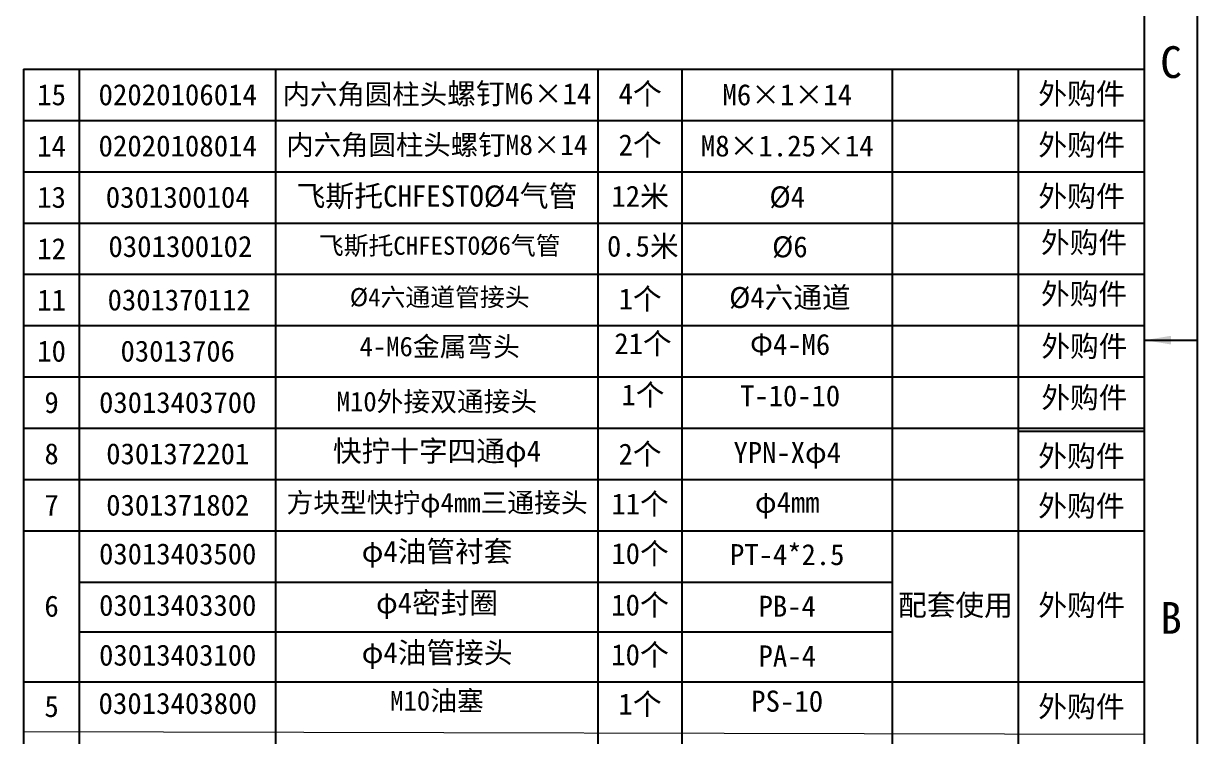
# Model space of a CAD drawing. Header units: millimetres. Extents: x 547 to 2149, y 622 to 1790.
# Drawn here: x 1385.8 to 1496.7, y 1408.8 to 1476.2 of the extents above; entities that cross this region are included whole.
import ezdxf

# ---------------------------------------------------------------- set-up
doc = ezdxf.new("R2010")
doc.units = ezdxf.units.MM
for name, color, linetype in [('中文标注', 3, 'Continuous'), ('仅图框使用', 7, 'Continuous'), ('元器件与线路', 7, 'Continuous'), ('英文数字标注', 3, 'Continuous')]:
    doc.layers.add(name, color=color, linetype=linetype)
doc.styles.get("Standard").update_dxf_attribs({"font": 'txt', "bigfont": 'gbcbig.shx'})
doc.dimstyles.new('ISO-25', dxfattribs={"dimtxt": 2.5, "dimasz": 2.5, "dimexe": 1.25, "dimexo": 0.625, "dimtad": 1, "dimtxsty": 'Standard', "dimcen": 2.5, "dimadec": 0, "dimazin": 0, "dimtfac": 1, "dimtmove": 0, "dimatfit": 3, "dimfxl": 0, "dimarcsym": 0})

msp = doc.modelspace()

# ---------------------------------------------------------------- linework, layer by layer
at = {"layer": '中文标注', "color": 7}
for p, q in [((1409.63, 1374.28), (1409.63, 1471.89)), ((1440.08, 1374.28), (1440.08, 1471.89)), ((1467.88, 1374.28), (1467.88, 1471.89)), ((1479.8, 1374.28), (1479.8, 1471.89)), ((1479.8, 1437.67), (1491.71, 1437.67))]:
    msp.add_line(p, q, dxfattribs=at)
at = {"layer": '仅图框使用'}
for p, q in [((1496.71, 1341.28), (1496.71, 1551.28)), ((1491.71, 1346.28), (1491.71, 1546.28))]:
    msp.add_line(p, q, dxfattribs=at)
at = {"layer": '元器件与线路', "color": 7}
for p, q in [((1385.79, 1471.89), (1385.79, 1374.28)), ((1385.79, 1471.89), (1491.71, 1471.89)), ((1391.09, 1374.28), (1391.09, 1471.89)), ((1448.02, 1374.28), (1448.02, 1471.89)), ((1385.79, 1467.04), (1491.71, 1467.04)), ((1385.79, 1462.19), (1491.71, 1462.19)), ((1385.79, 1457.34), (1491.71, 1457.34)), ((1385.79, 1452.5), (1491.71, 1452.5)), ((1385.79, 1447.65), (1491.71, 1447.65)), ((1385.79, 1442.8), (1491.71, 1442.8)), ((1385.79, 1437.95), (1491.71, 1437.95)), ((1385.79, 1433.11), (1491.71, 1433.11)), ((1385.79, 1428.26), (1491.71, 1428.26)), ((1391.09, 1423.41), (1467.88, 1423.41)), ((1391.09, 1418.71), (1467.88, 1418.71)), ((1385.79, 1414), (1491.71, 1414))]:
    msp.add_line(p, q, dxfattribs=at)
at = {"layer": '元器件与线路'}
msp.add_line((1391.09, 1462.19), (1409.63, 1462.19), dxfattribs=at)
at = {"layer": '元器件与线路', "color": 7, "linetype": 'Continuous', "lineweight": 13, "ltscale": 4}
msp.add_line((1385.78, 1409.3), (1491.69, 1409.05), dxfattribs=at)

# ---------------------------------------------------------------- texts
at = {"layer": '中文标注', "color": 3, "attachment_point": 5}
for s, insert, char_height, width in [('{\\fSimSun|b0|i0|c134|p2;外购件}', (1485.76, 1469.46), 2, 11.916), ('{\\fSimSun|b0|i0|c134|p2;外购件}', (1485.76, 1464.62), 2, 11.916), ('{\\fSimSun|b0|i0|c134|p2;外购件}', (1485.76, 1459.77), 2, 11.916), ('{\\fSimSun|b0|i0|c134|p2;外购件}', (1485.99, 1455.4), 1.986, 11.905), ('{\\fSimSun|b0|i0|c134|p2;飞斯托CHFESTOØ6气管}', (1425.11, 1455.1), 1.7212, 30.4092), ('{\\fSimSun|b0|i0|c134|p2;Ø4六通道管接头}', (1425.11, 1450.25), 1.7212, 30.4092), ('{\\fSimSun|b0|i0|c134|p2;外购件}', (1485.99, 1450.55), 1.986, 11.905), ('{\\fSimSun|b0|i0|c134|p2;4-M6金属弯头}', (1425.11, 1445.58), 1.8536, 30.4087), ('{\\fSimSun|b0|i0|c134|p2;外购件}', (1486.03, 1445.6), 1.986, 11.9044), ('{\\fSimSun|b0|i0|c134|p2;外购件}', (1486.03, 1440.75), 1.986, 11.9044), ('{\\fSimSun|b0|i0|c134|p2;M10外接双通接头}', (1424.85, 1440.38), 1.8536, 30.452), ('{\\fSimSun|b0|i0|c134|p2;快拧十字四通φ4}', (1424.85, 1435.53), 1.986, 30.452), ('{\\fSimSun|b0|i0|c134|p2;外购件}', (1485.75, 1435.22), 2, 11.916), ('{\\fSimSun|b0|i0|c134|p2;方块型快拧φ4mm三通接头}', (1424.86, 1430.68), 1.8536, 30.4415), ('{\\fSimSun|b0|i0|c134|p2;外购件}', (1485.75, 1430.51), 2, 11.916), ('{\\fSimSun|b0|i0|c134|p2;φ4油管衬套}', (1424.86, 1426.05), 1.986, 30.4414), ('{\\fSimSun|b0|i0|c134|p2;φ4密封圈}', (1424.86, 1421.19), 1.986, 30.4414), ('{\\fSimSun|b0|i0|c134|p2;配套使用}', (1473.84, 1421.13), 1.986, 11.916), ('{\\fSimSun|b0|i0|c134|p2;外购件}', (1485.76, 1421.12), 2, 11.916), ('{\\fSimSun|b0|i0|c134|p2;φ4油管接头}', (1424.86, 1416.48), 1.986, 30.4414), ('{\\fSimSun|b0|i0|c134|p2;M10油塞}', (1424.85, 1412.11), 1.8536, 30.452), ('{\\fSimSun|b0|i0|c134|p2;外购件}', (1485.75, 1411.54), 2, 11.916)]:
    msp.add_mtext(s, dxfattribs=dict(at, insert=insert, char_height=char_height, width=width))
at = {"layer": '仅图框使用', "insert": (1494.21, 1472.53), "char_height": 3, "width": 5, "attachment_point": 5}
msp.add_mtext('{\\fSimSun|b0|i0|c134|p2;C}', dxfattribs=at)
at = {"layer": '仅图框使用', "color": 0, "insert": (1494.21, 1420.03), "char_height": 3, "width": 5, "attachment_point": 5}
msp.add_mtext('{\\fSimSun|b0|i0|c134|p2;B}', dxfattribs=at)
at = {"layer": '英文数字标注', "color": 3, "attachment_point": 5}
for s, insert, char_height, width in [('{\\fSimSun|b0|i0|c134|p2;15}', (1388.44, 1469.46), 2, 5.296), ('{\\fSimSun|b0|i0|c134|p2;02020106014}', (1400.36, 1469.46), 2, 18.536), ('{\\fSimSun|b0|i0|c134|p2;\\H0.95x;内六角圆柱头\\H1.053x;螺钉M6×14}', (1424.85, 1469.46), 2, 30.452), ('{\\fSimSun|b0|i0|c134|p2;4个}', (1444.05, 1469.46), 2, 19.86), ('{\\fSimSun|b0|i0|c134|p2;M6×1×14 }', (1457.95, 1469.46), 2, 19.86), ('{\\fSimSun|b0|i0|c134|p2;14}', (1388.44, 1464.62), 2, 5.296), ('{\\fSimSun|b0|i0|c134|p2;02020108014}', (1400.36, 1464.62), 2, 18.536), ('{\\fSimSun|b0|i0|c134|p2;内六角圆柱头螺钉M8×14}', (1424.85, 1464.62), 1.9, 30.452), ('{\\fSimSun|b0|i0|c134|p2;2个}', (1444.05, 1464.62), 2, 19.86), ('{\\fSimSun|b0|i0|c134|p2;M8×1.25×14 }', (1457.95, 1464.62), 2, 19.86), ('{\\fSimSun|b0|i0|c134|p2;飞斯托CHFESTOØ4气管}', (1424.85, 1459.77), 2, 30.452), ('{\\fSimSun|b0|i0|c134|p2;12米}', (1444.05, 1459.77), 2, 19.86), ('{\\fSimSun|b0|i0|c134|p2;13}', (1388.44, 1459.77), 2, 5.296), ('{\\fSimSun|b0|i0|c134|p2;0301300104}', (1400.36, 1459.77), 2, 18.536), ('{\\fSimSun|b0|i0|c134|p2;Ø4}', (1457.95, 1459.77), 2, 19.86), ('{\\fSimSun|b0|i0|c134|p2;12}', (1388.44, 1454.92), 2, 5.296), ('{\\fSimSun|b0|i0|c134|p2;0301300102}', (1400.61, 1455.12), 2, 18.536), ('{\\fSimSun|b0|i0|c134|p2;0.5米}', (1444.3, 1455.06), 1.986, 7.9117), ('{\\fSimSun|b0|i0|c134|p2;Ø6}', (1458.2, 1455.06), 1.986, 19.8277), ('{\\fSimSun|b0|i0|c134|p2;11}', (1388.44, 1450.07), 2, 5.296), ('{\\fSimSun|b0|i0|c134|p2;0301370112}', (1400.49, 1450.07), 1.986, 18.2681), ('{\\fSimSun|b0|i0|c134|p2;1个}', (1444.05, 1450.07), 1.986, 7.944), ('{\\fSimSun|b0|i0|c134|p2;Ø4六通道}', (1458.2, 1450.21), 1.986, 19.8277), ('{\\fSimSun|b0|i0|c134|p2;21个}', (1444.32, 1445.85), 1.986, 7.9227), ('{\\fSimSun|b0|i0|c134|p2;Φ4-M6}', (1458.22, 1445.85), 1.986, 19.8707), ('{\\fSimSun|b0|i0|c134|p2;10}', (1388.44, 1445.23), 2, 5.296), ('{\\fSimSun|b0|i0|c134|p2;03013706}', (1400.36, 1445.23), 1.986, 18.536), ('{\\fSimSun|b0|i0|c134|p2;1个}', (1444.32, 1441.01), 1.986, 7.9227), ('{\\fSimSun|b0|i0|c134|p2;9}', (1388.44, 1440.38), 2, 5.296), ('{\\fSimSun|b0|i0|c134|p2;03013403700}', (1400.36, 1440.38), 1.986, 18.536), ('{\\fSimSun|b0|i0|c134|p2;T-10-10}', (1458.22, 1441.01), 1.986, 19.8707), ('{\\fSimSun|b0|i0|c134|p2;2个}', (1444.04, 1435.41), 1.986, 7.9227), ('{\\fSimSun|b0|i0|c134|p2;YPN-Xφ4}', (1457.95, 1435.4), 1.986, 19.86), ('{\\fSimSun|b0|i0|c134|p2;8}', (1388.44, 1435.53), 1.986, 5.296), ('{\\fSimSun|b0|i0|c134|p2;0301372201}', (1400.36, 1435.53), 1.986, 18.536), ('{\\fSimSun|b0|i0|c134|p2;7}', (1388.44, 1430.68), 2, 5.296), ('{\\fSimSun|b0|i0|c134|p2;0301371802}', (1400.36, 1430.68), 1.986, 18.536), ('{\\fSimSun|b0|i0|c134|p2;11个}', (1444.04, 1430.7), 1.986, 7.9227), ('{\\fSimSun|b0|i0|c134|p2;φ4mm}', (1457.95, 1430.69), 1.986, 19.86), ('{\\fSimSun|b0|i0|c134|p2;03013403500}', (1400.36, 1426.07), 1.986, 18.536), ('{\\fSimSun|b0|i0|c134|p2;10个}', (1444.04, 1426.01), 1.986, 7.9227), ('{\\fSimSun|b0|i0|c134|p2;PT-4*2.5}', (1457.95, 1426), 1.986, 19.86), ('{\\fSimSun|b0|i0|c134|p2;03013403300}', (1400.36, 1421.21), 1.986, 18.536), ('{\\fSimSun|b0|i0|c134|p2;10个}', (1444.04, 1421.15), 2, 7.944), ('{\\fSimSun|b0|i0|c134|p2;PB-4}', (1457.95, 1421.14), 1.986, 19.86), ('{\\fSimSun|b0|i0|c134|p2;6}', (1388.44, 1421.13), 2, 5.296), ('{\\fSimSun|b0|i0|c134|p2;10个}', (1444.04, 1416.45), 2, 7.944), ('{\\fSimSun|b0|i0|c134|p2;03013403100}', (1400.36, 1416.5), 1.986, 18.536), ('{\\fSimSun|b0|i0|c134|p2;PA-4}', (1457.95, 1416.44), 2, 19.86), ('{\\fSimSun|b0|i0|c134|p2;5}', (1388.44, 1411.65), 2, 5.296), ('{\\fSimSun|b0|i0|c134|p2;03013403800}', (1400.36, 1411.94), 2, 18.536), ('{\\fSimSun|b0|i0|c134|p2;1个}', (1444.04, 1411.79), 2, 7.944), ('{\\fSimSun|b0|i0|c134|p2;PS-10}', (1457.94, 1412.15), 2, 19.86)]:
    msp.add_mtext(s, dxfattribs=dict(at, insert=insert, char_height=char_height, width=width))

# ---------------------------------------------------------------- leaders
at = {"layer": '仅图框使用'}
msp.add_leader([(1491.71, 1446.28), (1496.71, 1446.28)], dimstyle='ISO-25', override={"dimgap": 0.625, "dimtad": 0}, dxfattribs=at)

doc.saveas('drawing.dxf')
